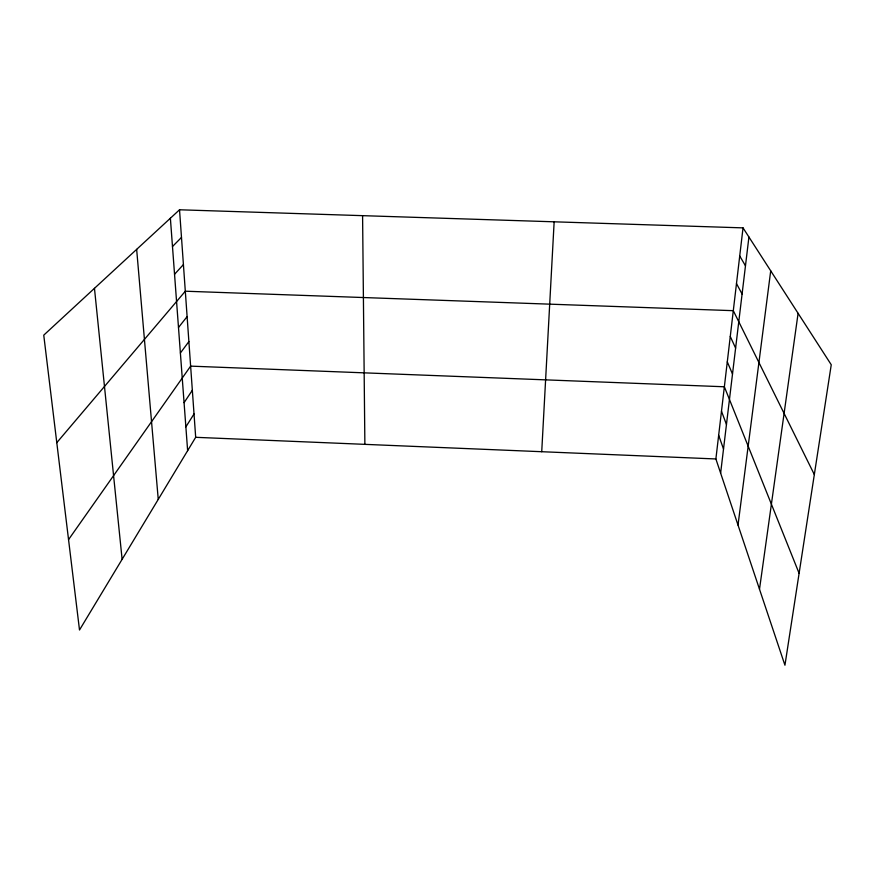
<?xml version="1.0" encoding="UTF-8"?>
<svg xmlns="http://www.w3.org/2000/svg" width="875" height="875" viewBox="0 0 875 875"><rect width="100%" height="100%" fill="white"/><g stroke="black" fill="none" stroke-linecap="round" stroke-linejoin="round"><path stroke-width="1.31" d="M541.723 451.719L554.148 221.812M743.028 227.872L831.25 364.755L784.941 665.219L715.881 458.959L743.028 227.872L179.528 209.781L43.75 335.158L79.505 629.989L195.683 437.314L179.528 209.781M720.628 473.145L748.923 237.016M738.019 525.066L770.711 270.823M759.5 589.214L798.098 313.327M185.872 426.869L194.02 413.984M184.078 402.664L192.336 390.261M68.545 539.613L190.63 366.133L724.369 386.772L799.105 573.333M180.392 352.986L188.88 341.6M178.489 327.48L187.108 316.63M56.788 442.673L185.314 291.211L733.305 310.68L814.33 474.567M174.541 274.28L183.422 264.567M172.484 246.52L181.486 237.431M195.683 437.314L715.881 458.959M739.725 255.992L745.467 265.803M736.488 283.587L742.087 294.033M730.275 336.492L735.612 348.119M727.289 361.856L732.506 374.03M721.492 411.25L726.458 424.462M718.659 435.312L723.516 449.017M94.467 288.323L122.117 559.322M136.653 249.375L158.255 499.384M170.384 218.225L187.633 450.647M362.589 215.655L364.875 444.358"/></g></svg>
